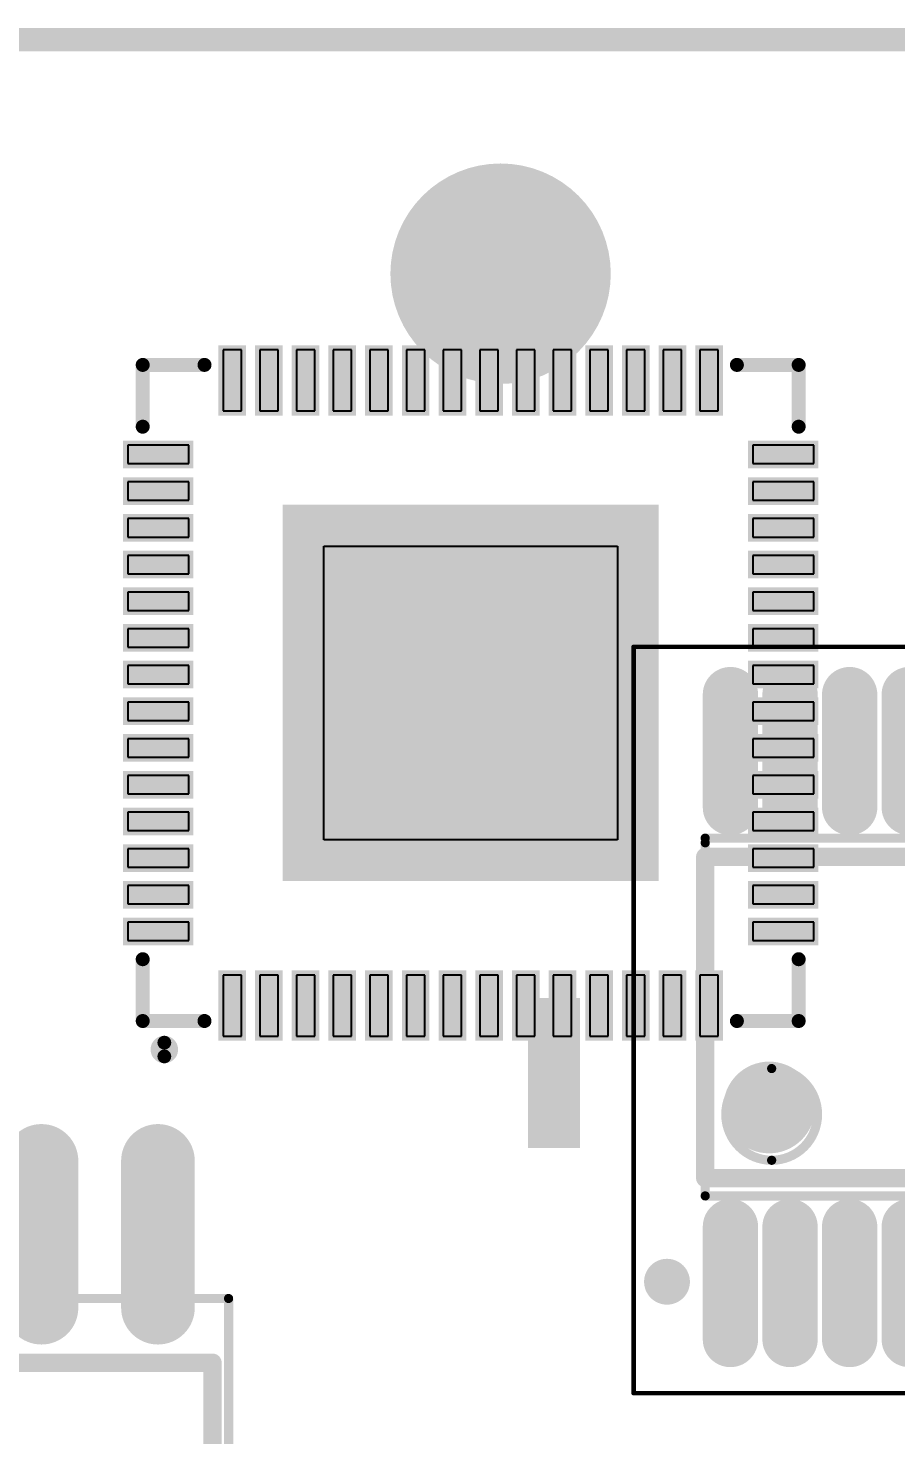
# Model space of a CAD drawing. Header units: millimetres. Extents: x 6.83 to 8, y 14.94 to 18.7.
# Drawn here: x 7.204 to 7.576, y 17.753 to 18.356 of the extents above; entities that cross this region are included whole.
import ezdxf

# ---------------------------------------------------------------- set-up
doc = ezdxf.new("R2010")
doc.units = ezdxf.units.MM
doc.header["$MEASUREMENT"] = 0
for name, color, linetype in [('BottomLayer', 5, 'Continuous'), ('BottomOverlay', 54, 'Continuous'), ('BottomSolder', 6, 'Continuous'), ('Mechanical13', 56, 'Continuous'), ('Mechanical15', 56, 'Continuous'), ('MidLayer1', 16, 'Continuous'), ('MidLayer2', 76, 'Continuous'), ('MultiLayer', 9, 'Continuous'), ('TopLayer', 1, 'Continuous'), ('TopOverlay', 2, 'Continuous'), ('TopPaste', 8, 'Continuous'), ('TopSolder', 216, 'Continuous')]:
    doc.layers.add(name, color=color, linetype=linetype)

# ---------------------------------------------------------------- blocks, each defined once
blk = doc.blocks.new('BATTERY_BOX18650_DIP_____B_2')
at = {"layer": 'BottomLayer', "const_width": 0.04331}
blk.add_lwpolyline([(1.38539, 0, 1), (1.4287, 0, 1)], format="xyb", close=True, dxfattribs=at)
at = {"layer": 'BottomOverlay', "const_width": 0.01}
blk.add_lwpolyline([(1.50744, -0.41142), (1.50744, 0.41142)], dxfattribs=at)
at = {"layer": 'BottomSolder', "const_width": 0.04731}
blk.add_lwpolyline([(1.38339, 0, 1), (1.4307, 0, 1)], format="xyb", close=True, dxfattribs=at)
at = {"layer": 'MidLayer1', "const_width": 0.04331}
blk.add_lwpolyline([(1.38539, 0, 1), (1.4287, 0, 1)], format="xyb", close=True, dxfattribs=at)
at = {"layer": 'MidLayer2', "const_width": 0.04331}
blk.add_lwpolyline([(1.38539, 0, 1), (1.4287, 0, 1)], format="xyb", close=True, dxfattribs=at)
at = {"layer": 'MultiLayer', "const_width": 0.04331}
blk.add_lwpolyline([(1.38539, 0, 1), (1.4287, 0, 1)], format="xyb", close=True, dxfattribs=at)
at = {"layer": 'TopLayer', "const_width": 0.04331}
blk.add_lwpolyline([(1.38539, 0, 1), (1.4287, 0, 1)], format="xyb", close=True, dxfattribs=at)
at = {"layer": 'TopSolder', "const_width": 0.04731}
blk.add_lwpolyline([(1.38339, 0, 1), (1.4307, 0, 1)], format="xyb", close=True, dxfattribs=at)
at = {"layer": 'BottomOverlay'}
blk.add_text('-', height=0.19685, dxfattribs=at).set_placement((1.02016, -0.09898))
blk = doc.blocks.new('TCA9554PWR_9')
at = {"layer": 'Mechanical13', "const_width": 0.00394}
for points in [[(0.18898, 0.01083), (0.0374, 0.01083)], [(0.0374, -0.18996), (0.0374, 0.01083)], [(0.19094, -0.18996), (0.19094, 0.01083)], [(0.19094, -0.18996), (0.0374, -0.18996)]]:
    blk.add_lwpolyline(points, dxfattribs=at)
at = {"layer": 'Mechanical13'}
for points, const_width in [([(0.03642, 0.01083, 1), (0.03839, 0.01083, 1)], 0.00197), ([(0.03642, 0.01083, 1), (0.03839, 0.01083, 1)], 0.00197), ([(0.18799, 0.01083, 1), (0.18996, 0.01083, 1)], 0.00197), ([(0.18996, 0.01083, 1), (0.19193, 0.01083, 1)], 0.00197), ([(0.09207, -0.0177, 1), (0.0527, -0.0177, 1)], 0.00394), ([(0.05172, -0.0177, 1), (0.05369, -0.0177, 1)], 0.00197), ([(0.09109, -0.0177, 1), (0.09306, -0.0177, 1)], 0.00197), ([(0.03642, -0.18996, 1), (0.03839, -0.18996, 1)], 0.00197), ([(0.03642, -0.18996, 1), (0.03839, -0.18996, 1)], 0.00197), ([(0.18996, -0.18996, 1), (0.19193, -0.18996, 1)], 0.00197), ([(0.18996, -0.18996, 1), (0.19193, -0.18996, 1)], 0.00197)]:
    blk.add_lwpolyline(points, format="xyb", close=True, dxfattribs=dict(at, const_width=const_width))
at = {"layer": 'Mechanical15'}
for points, const_width in [([(0.27307, 0.04154), (-0.04724, 0.04154)], 0.00197), ([(-0.04724, -0.19904), (-0.04724, 0.04154)], 0.00197), ([(0.27307, -0.19904), (0.27307, 0.04154)], 0.00197), ([(0.18701, -0.19468), (0.18701, -0.15532)], 0.00394), ([(0.20669, -0.175), (0.16732, -0.175)], 0.00394), ([(0.27307, -0.19904), (-0.04724, -0.19904)], 0.00197)]:
    blk.add_lwpolyline(points, dxfattribs=dict(at, const_width=const_width))
for points, const_width in [([(-0.04774, 0.04154, 1), (-0.04675, 0.04154, 1)], 0.000984), ([(-0.04774, 0.04154, 1), (-0.04675, 0.04154, 1)], 0.000984), ([(0.27257, 0.04154, 1), (0.27356, 0.04154, 1)], 0.000984), ([(0.27257, 0.04154, 1), (0.27356, 0.04154, 1)], 0.000984), ([(0.18602, -0.15532, 1), (0.18799, -0.15532, 1)], 0.00197), ([(0.16634, -0.175, 1), (0.16831, -0.175, 1)], 0.00197), ([(0.20571, -0.175, 1), (0.20768, -0.175, 1)], 0.00197), ([(0.18602, -0.19468, 1), (0.18799, -0.19468, 1)], 0.00197), ([(-0.04774, -0.19904, 1), (-0.04675, -0.19904, 1)], 0.000984), ([(-0.04774, -0.19904, 1), (-0.04675, -0.19904, 1)], 0.000984), ([(0.27257, -0.19904, 1), (0.27356, -0.19904, 1)], 0.000984), ([(0.27257, -0.19904, 1), (0.27356, -0.19904, 1)], 0.000984)]:
    blk.add_lwpolyline(points, format="xyb", close=True, dxfattribs=dict(at, const_width=const_width))
at = {"layer": 'TopLayer', "const_width": 0.01575}
for points in [[(-0.02421, 0), (0.02421, 0)], [(0.20413, 0), (0.25256, 0)], [(-0.02421, -0.02559), (0.02421, -0.02559)], [(0.20413, -0.02559), (0.25256, -0.02559)], [(-0.02421, -0.05118), (0.02421, -0.05118)], [(0.20413, -0.05118), (0.25256, -0.05118)], [(-0.02421, -0.07677), (0.02421, -0.07677)], [(0.20413, -0.07677), (0.25256, -0.07677)], [(-0.02421, -0.10236), (0.02421, -0.10236)], [(0.20413, -0.10236), (0.25256, -0.10236)], [(-0.02421, -0.12795), (0.02421, -0.12795)], [(0.20413, -0.12795), (0.25256, -0.12795)], [(-0.02421, -0.15354), (0.02421, -0.15354)], [(0.20413, -0.15354), (0.25256, -0.15354)], [(-0.02421, -0.17913), (0.02421, -0.17913)], [(0.20413, -0.17913), (0.25256, -0.17913)]]:
    blk.add_lwpolyline(points, dxfattribs=at)
at = {"layer": 'TopLayer', "const_width": 0.00787}
for points in [[(-0.02815, 0, 1), (-0.02028, 0, 1)], [(0.02028, 0, 1), (0.02815, 0, 1)], [(0.2002, 0, 1), (0.20807, 0, 1)], [(0.24862, 0, 1), (0.2565, 0, 1)], [(-0.02815, -0.02559, 1), (-0.02028, -0.02559, 1)], [(0.02028, -0.02559, 1), (0.02815, -0.02559, 1)], [(0.2002, -0.02559, 1), (0.20807, -0.02559, 1)], [(0.24862, -0.02559, 1), (0.2565, -0.02559, 1)], [(-0.02815, -0.05118, 1), (-0.02028, -0.05118, 1)], [(0.02028, -0.05118, 1), (0.02815, -0.05118, 1)], [(0.2002, -0.05118, 1), (0.20807, -0.05118, 1)], [(0.24862, -0.05118, 1), (0.2565, -0.05118, 1)], [(-0.02815, -0.07677, 1), (-0.02028, -0.07677, 1)], [(0.02028, -0.07677, 1), (0.02815, -0.07677, 1)], [(0.2002, -0.07677, 1), (0.20807, -0.07677, 1)], [(0.24862, -0.07677, 1), (0.2565, -0.07677, 1)], [(-0.02815, -0.10236, 1), (-0.02028, -0.10236, 1)], [(0.02028, -0.10236, 1), (0.02815, -0.10236, 1)], [(0.2002, -0.10236, 1), (0.20807, -0.10236, 1)], [(0.24862, -0.10236, 1), (0.2565, -0.10236, 1)], [(-0.02815, -0.12795, 1), (-0.02028, -0.12795, 1)], [(0.02028, -0.12795, 1), (0.02815, -0.12795, 1)], [(0.2002, -0.12795, 1), (0.20807, -0.12795, 1)], [(0.24862, -0.12795, 1), (0.2565, -0.12795, 1)], [(-0.02815, -0.15354, 1), (-0.02028, -0.15354, 1)], [(0.02028, -0.15354, 1), (0.02815, -0.15354, 1)], [(0.2002, -0.15354, 1), (0.20807, -0.15354, 1)], [(0.24862, -0.15354, 1), (0.2565, -0.15354, 1)], [(-0.02815, -0.17913, 1), (-0.02028, -0.17913, 1)], [(0.02028, -0.17913, 1), (0.02815, -0.17913, 1)], [(0.2002, -0.17913, 1), (0.20807, -0.17913, 1)], [(0.24862, -0.17913, 1), (0.2565, -0.17913, 1)]]:
    blk.add_lwpolyline(points, format="xyb", close=True, dxfattribs=at)
at = {"layer": 'TopOverlay'}
for points, const_width in [([(0.0055, 0.02723, 1), (-0.00434, 0.02723, 1)], 0.00984), ([(-0.0068, 0.02723, 1), (-0.00188, 0.02723, 1)], 0.00492), ([(0.00304, 0.02723, 1), (0.00796, 0.02723, 1)], 0.00492), ([(0.0431, 0.01082, 1), (0.04704, 0.01082, 1)], 0.00394), ([(0.0431, 0.01082, 1), (0.04704, 0.01082, 1)], 0.00394), ([(0.18094, 0.01082, 1), (0.18488, 0.01082, 1)], 0.00394), ([(0.18094, 0.01082, 1), (0.18488, 0.01082, 1)], 0.00394), ([(0.08324, -0.01662, 1), (0.06749, -0.01662, 1)], 0.02362), ([(0.06158, -0.01662, 1), (0.07339, -0.01662, 1)], 0.01181), ([(0.07733, -0.01662, 1), (0.08914, -0.01662, 1)], 0.01181), ([(0.0431, -0.19004, 1), (0.04704, -0.19004, 1)], 0.00394), ([(0.0431, -0.19004, 1), (0.04704, -0.19004, 1)], 0.00394), ([(0.18094, -0.19004, 1), (0.18488, -0.19004, 1)], 0.00394), ([(0.18094, -0.19004, 1), (0.18488, -0.19004, 1)], 0.00394)]:
    blk.add_lwpolyline(points, format="xyb", close=True, dxfattribs=dict(at, const_width=const_width))
at = {"layer": 'TopOverlay', "const_width": 0.00787}
for points in [[(0.18291, 0.01082), (0.04507, 0.01082)], [(0.04507, -0.19004), (0.04507, 0.01082)], [(0.18291, -0.19004), (0.18291, 0.01082)], [(0.18291, -0.19004), (0.04507, -0.19004)]]:
    blk.add_lwpolyline(points, dxfattribs=at)
at = {"layer": 'TopPaste', "const_width": 0.01575}
for points in [[(-0.02421, 0), (0.02421, 0)], [(0.20413, 0), (0.25256, 0)], [(-0.02421, -0.02559), (0.02421, -0.02559)], [(0.20413, -0.02559), (0.25256, -0.02559)], [(-0.02421, -0.05118), (0.02421, -0.05118)], [(0.20413, -0.05118), (0.25256, -0.05118)], [(-0.02421, -0.07677), (0.02421, -0.07677)], [(0.20413, -0.07677), (0.25256, -0.07677)], [(-0.02421, -0.10236), (0.02421, -0.10236)], [(0.20413, -0.10236), (0.25256, -0.10236)], [(-0.02421, -0.12795), (0.02421, -0.12795)], [(0.20413, -0.12795), (0.25256, -0.12795)], [(-0.02421, -0.15354), (0.02421, -0.15354)], [(0.20413, -0.15354), (0.25256, -0.15354)], [(-0.02421, -0.17913), (0.02421, -0.17913)], [(0.20413, -0.17913), (0.25256, -0.17913)]]:
    blk.add_lwpolyline(points, dxfattribs=at)
at = {"layer": 'TopPaste', "const_width": 0.00787}
for points in [[(-0.02815, 0, 1), (-0.02028, 0, 1)], [(0.02028, 0, 1), (0.02815, 0, 1)], [(0.2002, 0, 1), (0.20807, 0, 1)], [(0.24862, 0, 1), (0.2565, 0, 1)], [(-0.02815, -0.02559, 1), (-0.02028, -0.02559, 1)], [(0.02028, -0.02559, 1), (0.02815, -0.02559, 1)], [(0.2002, -0.02559, 1), (0.20807, -0.02559, 1)], [(0.24862, -0.02559, 1), (0.2565, -0.02559, 1)], [(-0.02815, -0.05118, 1), (-0.02028, -0.05118, 1)], [(0.02028, -0.05118, 1), (0.02815, -0.05118, 1)], [(0.2002, -0.05118, 1), (0.20807, -0.05118, 1)], [(0.24862, -0.05118, 1), (0.2565, -0.05118, 1)], [(-0.02815, -0.07677, 1), (-0.02028, -0.07677, 1)], [(0.02028, -0.07677, 1), (0.02815, -0.07677, 1)], [(0.2002, -0.07677, 1), (0.20807, -0.07677, 1)], [(0.24862, -0.07677, 1), (0.2565, -0.07677, 1)], [(-0.02815, -0.10236, 1), (-0.02028, -0.10236, 1)], [(0.02028, -0.10236, 1), (0.02815, -0.10236, 1)], [(0.2002, -0.10236, 1), (0.20807, -0.10236, 1)], [(0.24862, -0.10236, 1), (0.2565, -0.10236, 1)], [(-0.02815, -0.12795, 1), (-0.02028, -0.12795, 1)], [(0.02028, -0.12795, 1), (0.02815, -0.12795, 1)], [(0.2002, -0.12795, 1), (0.20807, -0.12795, 1)], [(0.24862, -0.12795, 1), (0.2565, -0.12795, 1)], [(-0.02815, -0.15354, 1), (-0.02028, -0.15354, 1)], [(0.02028, -0.15354, 1), (0.02815, -0.15354, 1)], [(0.2002, -0.15354, 1), (0.20807, -0.15354, 1)], [(0.24862, -0.15354, 1), (0.2565, -0.15354, 1)], [(-0.02815, -0.17913, 1), (-0.02028, -0.17913, 1)], [(0.02028, -0.17913, 1), (0.02815, -0.17913, 1)], [(0.2002, -0.17913, 1), (0.20807, -0.17913, 1)], [(0.24862, -0.17913, 1), (0.2565, -0.17913, 1)]]:
    blk.add_lwpolyline(points, format="xyb", close=True, dxfattribs=at)
at = {"layer": 'TopSolder', "const_width": 0.02375}
for points in [[(-0.02421, 0), (0.02421, 0)], [(0.20413, 0), (0.25256, 0)], [(-0.02421, -0.02559), (0.02421, -0.02559)], [(0.20413, -0.02559), (0.25256, -0.02559)], [(-0.02421, -0.05118), (0.02421, -0.05118)], [(0.20413, -0.05118), (0.25256, -0.05118)], [(-0.02421, -0.07677), (0.02421, -0.07677)], [(0.20413, -0.07677), (0.25256, -0.07677)], [(-0.02421, -0.10236), (0.02421, -0.10236)], [(0.20413, -0.10236), (0.25256, -0.10236)], [(-0.02421, -0.12795), (0.02421, -0.12795)], [(0.20413, -0.12795), (0.25256, -0.12795)], [(-0.02421, -0.15354), (0.02421, -0.15354)], [(0.20413, -0.15354), (0.25256, -0.15354)], [(-0.02421, -0.17913), (0.02421, -0.17913)], [(0.20413, -0.17913), (0.25256, -0.17913)]]:
    blk.add_lwpolyline(points, dxfattribs=at)
at = {"layer": 'TopSolder', "const_width": 0.01187}
for points in [[(-0.03015, 0, 1), (-0.01828, 0, 1)], [(0.01828, 0, 1), (0.03015, 0, 1)], [(0.1982, 0, 1), (0.21007, 0, 1)], [(0.24662, 0, 1), (0.2585, 0, 1)], [(-0.03015, -0.02559, 1), (-0.01828, -0.02559, 1)], [(0.01828, -0.02559, 1), (0.03015, -0.02559, 1)], [(0.1982, -0.02559, 1), (0.21007, -0.02559, 1)], [(0.24662, -0.02559, 1), (0.2585, -0.02559, 1)], [(-0.03015, -0.05118, 1), (-0.01828, -0.05118, 1)], [(0.01828, -0.05118, 1), (0.03015, -0.05118, 1)], [(0.1982, -0.05118, 1), (0.21007, -0.05118, 1)], [(0.24662, -0.05118, 1), (0.2585, -0.05118, 1)], [(-0.03015, -0.07677, 1), (-0.01828, -0.07677, 1)], [(0.01828, -0.07677, 1), (0.03015, -0.07677, 1)], [(0.1982, -0.07677, 1), (0.21007, -0.07677, 1)], [(0.24662, -0.07677, 1), (0.2585, -0.07677, 1)], [(-0.03015, -0.10236, 1), (-0.01828, -0.10236, 1)], [(0.01828, -0.10236, 1), (0.03015, -0.10236, 1)], [(0.1982, -0.10236, 1), (0.21007, -0.10236, 1)], [(0.24662, -0.10236, 1), (0.2585, -0.10236, 1)], [(-0.03015, -0.12795, 1), (-0.01828, -0.12795, 1)], [(0.01828, -0.12795, 1), (0.03015, -0.12795, 1)], [(0.1982, -0.12795, 1), (0.21007, -0.12795, 1)], [(0.24662, -0.12795, 1), (0.2585, -0.12795, 1)], [(-0.03015, -0.15354, 1), (-0.01828, -0.15354, 1)], [(0.01828, -0.15354, 1), (0.03015, -0.15354, 1)], [(0.1982, -0.15354, 1), (0.21007, -0.15354, 1)], [(0.24662, -0.15354, 1), (0.2585, -0.15354, 1)], [(-0.03015, -0.17913, 1), (-0.01828, -0.17913, 1)], [(0.01828, -0.17913, 1), (0.03015, -0.17913, 1)], [(0.1982, -0.17913, 1), (0.21007, -0.17913, 1)], [(0.24662, -0.17913, 1), (0.2585, -0.17913, 1)]]:
    blk.add_lwpolyline(points, format="xyb", close=True, dxfattribs=at)
blk = doc.blocks.new('SOP_8_208____11')
at = {"layer": 'Mechanical13', "const_width": 0.00394}
for points in [[(-0.10531, 0.1063), (0.10532, 0.1063)], [(-0.10531, -0.1063), (-0.10531, 0.1063)], [(0.10532, -0.1063), (0.10532, 0.1063)], [(-0.10531, -0.1063), (0.10532, -0.1063)]]:
    blk.add_lwpolyline(points, dxfattribs=at)
at = {"layer": 'Mechanical13'}
for points, const_width in [([(-0.1063, 0.1063, 1), (-0.10433, 0.1063, 1)], 0.00197), ([(-0.1063, 0.1063, 1), (-0.10433, 0.1063, 1)], 0.00197), ([(0.10433, 0.1063, 1), (0.1063, 0.1063, 1)], 0.00197), ([(0.10433, 0.1063, 1), (0.1063, 0.1063, 1)], 0.00197), ([(-0.0502, -0.07087, 1), (-0.08957, -0.07087, 1)], 0.00394), ([(-0.09055, -0.07087, 1), (-0.08858, -0.07087, 1)], 0.00197), ([(-0.05118, -0.07087, 1), (-0.04921, -0.07087, 1)], 0.00197), ([(-0.1063, -0.1063, 1), (-0.10433, -0.1063, 1)], 0.00197), ([(-0.1063, -0.1063, 1), (-0.10433, -0.1063, 1)], 0.00197), ([(0.10433, -0.1063, 1), (0.1063, -0.1063, 1)], 0.00197), ([(0.10433, -0.1063, 1), (0.1063, -0.1063, 1)], 0.00197)]:
    blk.add_lwpolyline(points, format="xyb", close=True, dxfattribs=dict(at, const_width=const_width))
at = {"layer": 'TopLayer', "const_width": 0.02362}
for points in [[(-0.075, 0.10236), (-0.075, 0.16535)], [(-0.025, 0.10236), (-0.025, 0.16535)], [(0.025, 0.10236), (0.025, 0.16535)], [(0.075, 0.10236), (0.075, 0.16535)], [(-0.075, -0.16535), (-0.075, -0.10236)], [(-0.025, -0.16535), (-0.025, -0.10236)], [(0.025, -0.16535), (0.025, -0.10236)], [(0.075, -0.16535), (0.075, -0.10236)]]:
    blk.add_lwpolyline(points, dxfattribs=at)
at = {"layer": 'TopLayer', "const_width": 0.01181}
for points in [[(-0.08091, 0.16535, 1), (-0.06909, 0.16535, 1)], [(-0.03091, 0.16535, 1), (-0.01909, 0.16535, 1)], [(0.01909, 0.16535, 1), (0.03091, 0.16535, 1)], [(0.06909, 0.16535, 1), (0.08091, 0.16535, 1)], [(-0.08091, 0.10236, 1), (-0.06909, 0.10236, 1)], [(-0.03091, 0.10236, 1), (-0.01909, 0.10236, 1)], [(0.01909, 0.10236, 1), (0.03091, 0.10236, 1)], [(0.06909, 0.10236, 1), (0.08091, 0.10236, 1)], [(-0.08091, -0.10236, 1), (-0.06909, -0.10236, 1)], [(-0.03091, -0.10236, 1), (-0.01909, -0.10236, 1)], [(0.01909, -0.10236, 1), (0.03091, -0.10236, 1)], [(0.06909, -0.10236, 1), (0.08091, -0.10236, 1)], [(-0.08091, -0.16535, 1), (-0.06909, -0.16535, 1)], [(-0.03091, -0.16535, 1), (-0.01909, -0.16535, 1)], [(0.01909, -0.16535, 1), (0.03091, -0.16535, 1)], [(0.06909, -0.16535, 1), (0.08091, -0.16535, 1)]]:
    blk.add_lwpolyline(points, format="xyb", close=True, dxfattribs=at)
at = {"layer": 'TopOverlay', "const_width": 0.00787}
for points in [[(-0.09843, 0.07874), (0.09843, 0.07874)], [(-0.09843, -0.07874), (-0.09843, 0.07874)], [(0.09843, -0.07874), (0.09843, 0.07874)], [(-0.09843, -0.07874), (0.09843, -0.07874)]]:
    blk.add_lwpolyline(points, dxfattribs=at)
at = {"layer": 'TopOverlay'}
for points, const_width in [([(-0.10039, 0.07874, 1), (-0.09646, 0.07874, 1)], 0.00394), ([(-0.10039, 0.07874, 1), (-0.09646, 0.07874, 1)], 0.00394), ([(0.09646, 0.07874, 1), (0.10039, 0.07874, 1)], 0.00394), ([(0.09646, 0.07874, 1), (0.10039, 0.07874, 1)], 0.00394), ([(-0.06102, -0.05118, 1), (-0.08071, -0.05118, 1)], 0.01969), ([(-0.08563, -0.05118, 1), (-0.07579, -0.05118, 1)], 0.00984), ([(-0.06594, -0.05118, 1), (-0.0561, -0.05118, 1)], 0.00984), ([(-0.10039, -0.07874, 1), (-0.09646, -0.07874, 1)], 0.00394), ([(-0.10039, -0.07874, 1), (-0.09646, -0.07874, 1)], 0.00394), ([(0.09646, -0.07874, 1), (0.10039, -0.07874, 1)], 0.00394), ([(0.09646, -0.07874, 1), (0.10039, -0.07874, 1)], 0.00394), ([(-0.10157, -0.15354, 1), (-0.11339, -0.15354, 1)], 0.01181), ([(-0.11634, -0.15354, 1), (-0.11043, -0.15354, 1)], 0.00591), ([(-0.10453, -0.15354, 1), (-0.09862, -0.15354, 1)], 0.00591)]:
    blk.add_lwpolyline(points, format="xyb", close=True, dxfattribs=dict(at, const_width=const_width))
at = {"layer": 'TopPaste', "const_width": 0.02362}
for points in [[(-0.075, 0.10236), (-0.075, 0.16535)], [(-0.025, 0.10236), (-0.025, 0.16535)], [(0.025, 0.10236), (0.025, 0.16535)], [(0.075, 0.10236), (0.075, 0.16535)], [(-0.075, -0.16535), (-0.075, -0.10236)], [(-0.025, -0.16535), (-0.025, -0.10236)], [(0.025, -0.16535), (0.025, -0.10236)], [(0.075, -0.16535), (0.075, -0.10236)]]:
    blk.add_lwpolyline(points, dxfattribs=at)
at = {"layer": 'TopPaste', "const_width": 0.01181}
for points in [[(-0.08091, 0.16535, 1), (-0.06909, 0.16535, 1)], [(-0.03091, 0.16535, 1), (-0.01909, 0.16535, 1)], [(0.01909, 0.16535, 1), (0.03091, 0.16535, 1)], [(0.06909, 0.16535, 1), (0.08091, 0.16535, 1)], [(-0.08091, 0.10236, 1), (-0.06909, 0.10236, 1)], [(-0.03091, 0.10236, 1), (-0.01909, 0.10236, 1)], [(0.01909, 0.10236, 1), (0.03091, 0.10236, 1)], [(0.06909, 0.10236, 1), (0.08091, 0.10236, 1)], [(-0.08091, -0.10236, 1), (-0.06909, -0.10236, 1)], [(-0.03091, -0.10236, 1), (-0.01909, -0.10236, 1)], [(0.01909, -0.10236, 1), (0.03091, -0.10236, 1)], [(0.06909, -0.10236, 1), (0.08091, -0.10236, 1)], [(-0.08091, -0.16535, 1), (-0.06909, -0.16535, 1)], [(-0.03091, -0.16535, 1), (-0.01909, -0.16535, 1)], [(0.01909, -0.16535, 1), (0.03091, -0.16535, 1)], [(0.06909, -0.16535, 1), (0.08091, -0.16535, 1)]]:
    blk.add_lwpolyline(points, format="xyb", close=True, dxfattribs=at)
at = {"layer": 'TopSolder', "const_width": 0.03162}
for points in [[(-0.075, 0.10236), (-0.075, 0.16535)], [(-0.025, 0.10236), (-0.025, 0.16535)], [(0.025, 0.10236), (0.025, 0.16535)], [(0.075, 0.10236), (0.075, 0.16535)], [(-0.075, -0.16535), (-0.075, -0.10236)], [(-0.025, -0.16535), (-0.025, -0.10236)], [(0.025, -0.16535), (0.025, -0.10236)], [(0.075, -0.16535), (0.075, -0.10236)]]:
    blk.add_lwpolyline(points, dxfattribs=at)
at = {"layer": 'TopSolder', "const_width": 0.01581}
for points in [[(-0.08291, 0.16535, 1), (-0.06709, 0.16535, 1)], [(-0.03291, 0.16535, 1), (-0.01709, 0.16535, 1)], [(0.01709, 0.16535, 1), (0.03291, 0.16535, 1)], [(0.06709, 0.16535, 1), (0.08291, 0.16535, 1)], [(-0.08291, 0.10236, 1), (-0.06709, 0.10236, 1)], [(-0.03291, 0.10236, 1), (-0.01709, 0.10236, 1)], [(0.01709, 0.10236, 1), (0.03291, 0.10236, 1)], [(0.06709, 0.10236, 1), (0.08291, 0.10236, 1)], [(-0.08291, -0.10236, 1), (-0.06709, -0.10236, 1)], [(-0.03291, -0.10236, 1), (-0.01709, -0.10236, 1)], [(0.01709, -0.10236, 1), (0.03291, -0.10236, 1)], [(0.06709, -0.10236, 1), (0.08291, -0.10236, 1)], [(-0.08291, -0.16535, 1), (-0.06709, -0.16535, 1)], [(-0.03291, -0.16535, 1), (-0.01709, -0.16535, 1)], [(0.01709, -0.16535, 1), (0.03291, -0.16535, 1)], [(0.06709, -0.16535, 1), (0.08291, -0.16535, 1)]]:
    blk.add_lwpolyline(points, format="xyb", close=True, dxfattribs=at)
blk = doc.blocks.new('QFN_56_L7_0_W7_0_P0_40_TL_EP4_0_12')
at = {"layer": 'TopLayer'}
for points in [[(-0.09892, 0.12107), (-0.09105, 0.12107), (-0.09892, 0.14725), (-0.09105, 0.14725)], [(-0.08317, 0.12107), (-0.0753, 0.12107), (-0.08317, 0.14725), (-0.0753, 0.14725)], [(-0.06743, 0.12107), (-0.05955, 0.12107), (-0.06743, 0.14725), (-0.05955, 0.14725)], [(-0.05168, 0.12107), (-0.0438, 0.12107), (-0.05168, 0.14725), (-0.0438, 0.14725)], [(-0.03593, 0.12107), (-0.02806, 0.12107), (-0.03593, 0.14725), (-0.02806, 0.14725)], [(-0.02018, 0.12107), (-0.01231, 0.12107), (-0.02018, 0.14725), (-0.01231, 0.14725)], [(-0.00443, 0.12107), (0.00344, 0.12107), (-0.00443, 0.14725), (0.00344, 0.14725)], [(0.01131, 0.12107), (0.01919, 0.12107), (0.01131, 0.14725), (0.01919, 0.14725)], [(0.02706, 0.12107), (0.03494, 0.12107), (0.02706, 0.14725), (0.03494, 0.14725)], [(0.04281, 0.12107), (0.05068, 0.12107), (0.04281, 0.14725), (0.05068, 0.14725)], [(0.05856, 0.12107), (0.06643, 0.12107), (0.05856, 0.14725), (0.06643, 0.14725)], [(0.07431, 0.12107), (0.08218, 0.12107), (0.07431, 0.14725), (0.08218, 0.14725)], [(0.09005, 0.12107), (0.09793, 0.12107), (0.09005, 0.14725), (0.09793, 0.14725)], [(0.1058, 0.12107), (0.11368, 0.12107), (0.1058, 0.14725), (0.11368, 0.14725)], [(-0.13987, 0.09843), (-0.11369, 0.09843), (-0.13987, 0.1063), (-0.11369, 0.1063)], [(0.12844, 0.09843), (0.15462, 0.09843), (0.12844, 0.1063), (0.15462, 0.1063)], [(-0.13987, 0.08268), (-0.11369, 0.08268), (-0.13987, 0.09055), (-0.11369, 0.09055)], [(0.12844, 0.08268), (0.15462, 0.08268), (0.12844, 0.09055), (0.15462, 0.09055)], [(-0.07136, -0.07874), (0.08612, -0.07874), (-0.07136, 0.07874), (0.08612, 0.07874)], [(-0.13987, 0.06693), (-0.11369, 0.06693), (-0.13987, 0.07481), (-0.11369, 0.07481)], [(0.12844, 0.06693), (0.15462, 0.06693), (0.12844, 0.07481), (0.15462, 0.07481)], [(-0.13987, 0.05118), (-0.11369, 0.05118), (-0.13987, 0.05906), (-0.11369, 0.05906)], [(0.12844, 0.05118), (0.15462, 0.05118), (0.12844, 0.05906), (0.15462, 0.05906)], [(-0.13987, 0.03544), (-0.11369, 0.03544), (-0.13987, 0.04331), (-0.11369, 0.04331)], [(0.12844, 0.03544), (0.15462, 0.03544), (0.12844, 0.04331), (0.15462, 0.04331)], [(-0.13987, 0.01969), (-0.11369, 0.01969), (-0.13987, 0.02756), (-0.11369, 0.02756)], [(0.12844, 0.01969), (0.15462, 0.01969), (0.12844, 0.02756), (0.15462, 0.02756)], [(-0.13987, 0.00394), (-0.11369, 0.00394), (-0.13987, 0.01181), (-0.11369, 0.01181)], [(0.12844, 0.00394), (0.15462, 0.00394), (0.12844, 0.01181), (0.15462, 0.01181)], [(-0.13987, -0.01181), (-0.11369, -0.01181), (-0.13987, -0.00393), (-0.11369, -0.00393)], [(0.12844, -0.01181), (0.15462, -0.01181), (0.12844, -0.00393), (0.15462, -0.00393)], [(-0.13987, -0.02756), (-0.11369, -0.02756), (-0.13987, -0.01968), (-0.11369, -0.01968)], [(0.12844, -0.02756), (0.15462, -0.02756), (0.12844, -0.01968), (0.15462, -0.01968)], [(-0.13987, -0.0433), (-0.11369, -0.0433), (-0.13987, -0.03543), (-0.11369, -0.03543)], [(0.12844, -0.0433), (0.15462, -0.0433), (0.12844, -0.03543), (0.15462, -0.03543)], [(-0.13987, -0.05905), (-0.11369, -0.05905), (-0.13987, -0.05118), (-0.11369, -0.05118)], [(0.12844, -0.05905), (0.15462, -0.05905), (0.12844, -0.05118), (0.15462, -0.05118)], [(-0.13987, -0.0748), (-0.11369, -0.0748), (-0.13987, -0.06693), (-0.11369, -0.06693)], [(0.12844, -0.0748), (0.15462, -0.0748), (0.12844, -0.06693), (0.15462, -0.06693)], [(-0.13987, -0.09055), (-0.11369, -0.09055), (-0.13987, -0.08267), (-0.11369, -0.08267)], [(0.12844, -0.09055), (0.15462, -0.09055), (0.12844, -0.08267), (0.15462, -0.08267)], [(-0.13987, -0.1063), (-0.11369, -0.1063), (-0.13987, -0.09842), (-0.11369, -0.09842)], [(0.12844, -0.1063), (0.15462, -0.1063), (0.12844, -0.09842), (0.15462, -0.09842)], [(-0.09892, -0.14724), (-0.09105, -0.14724), (-0.09892, -0.12106), (-0.09105, -0.12106)], [(-0.08317, -0.14724), (-0.0753, -0.14724), (-0.08317, -0.12106), (-0.0753, -0.12106)], [(-0.06743, -0.14724), (-0.05955, -0.14724), (-0.06743, -0.12106), (-0.05955, -0.12106)], [(-0.05168, -0.14724), (-0.0438, -0.14724), (-0.05168, -0.12106), (-0.0438, -0.12106)], [(-0.03593, -0.14724), (-0.02806, -0.14724), (-0.03593, -0.12106), (-0.02806, -0.12106)], [(-0.02018, -0.14724), (-0.01231, -0.14724), (-0.02018, -0.12106), (-0.01231, -0.12106)], [(-0.00443, -0.14724), (0.00344, -0.14724), (-0.00443, -0.12106), (0.00344, -0.12106)], [(0.01131, -0.14724), (0.01919, -0.14724), (0.01131, -0.12106), (0.01919, -0.12106)], [(0.02706, -0.14724), (0.03494, -0.14724), (0.02706, -0.12106), (0.03494, -0.12106)], [(0.04281, -0.14724), (0.05068, -0.14724), (0.04281, -0.12106), (0.05068, -0.12106)], [(0.05856, -0.14724), (0.06643, -0.14724), (0.05856, -0.12106), (0.06643, -0.12106)], [(0.07431, -0.14724), (0.08218, -0.14724), (0.07431, -0.12106), (0.08218, -0.12106)], [(0.09005, -0.14724), (0.09793, -0.14724), (0.09005, -0.12106), (0.09793, -0.12106)], [(0.1058, -0.14724), (0.11368, -0.14724), (0.1058, -0.12106), (0.11368, -0.12106)]]:
    blk.add_solid(points, dxfattribs=at)
at = {"layer": 'TopOverlay', "const_width": 0.006}
for points in [[(-0.1069, 0.1408), (-0.13342, 0.1408)], [(-0.13342, 0.11427), (-0.13342, 0.1408)], [(0.14817, 0.1408), (0.12165, 0.1408)], [(0.14817, 0.11427), (0.14817, 0.1408)], [(-0.13342, -0.14079), (-0.13342, -0.11427)], [(0.14817, -0.14079), (0.14817, -0.11427)], [(-0.1069, -0.14079), (-0.13342, -0.14079)], [(0.14817, -0.14079), (0.12165, -0.14079)]]:
    blk.add_lwpolyline(points, dxfattribs=at)
at = {"layer": 'TopOverlay'}
for points, const_width in [([(-0.13492, 0.1408, 1), (-0.13192, 0.1408, 1)], 0.003), ([(-0.13492, 0.1408, 1), (-0.13192, 0.1408, 1)], 0.003), ([(-0.1084, 0.1408, 1), (-0.1054, 0.1408, 1)], 0.003), ([(0.12015, 0.1408, 1), (0.12315, 0.1408, 1)], 0.003), ([(0.14667, 0.1408, 1), (0.14967, 0.1408, 1)], 0.003), ([(0.14667, 0.1408, 1), (0.14967, 0.1408, 1)], 0.003), ([(-0.14271, 0.13152, 1), (-0.14861, 0.13152, 1)], 0.00591), ([(-0.15009, 0.13152, 1), (-0.14714, 0.13152, 1)], 0.00295), ([(-0.14419, 0.13152, 1), (-0.14124, 0.13152, 1)], 0.00295), ([(-0.13492, 0.11427, 1), (-0.13192, 0.11427, 1)], 0.003), ([(0.14667, 0.11427, 1), (0.14967, 0.11427, 1)], 0.003), ([(-0.13492, -0.11427, 1), (-0.13192, -0.11427, 1)], 0.003), ([(0.14667, -0.11427, 1), (0.14967, -0.11427, 1)], 0.003), ([(-0.13492, -0.14079, 1), (-0.13192, -0.14079, 1)], 0.003), ([(-0.13492, -0.14079, 1), (-0.13192, -0.14079, 1)], 0.003), ([(-0.1084, -0.14079, 1), (-0.1054, -0.14079, 1)], 0.003), ([(0.12015, -0.14079, 1), (0.12315, -0.14079, 1)], 0.003), ([(0.14667, -0.14079, 1), (0.14967, -0.14079, 1)], 0.003), ([(0.14667, -0.14079, 1), (0.14967, -0.14079, 1)], 0.003)]:
    blk.add_lwpolyline(points, format="xyb", close=True, dxfattribs=dict(at, const_width=const_width))
at = {"layer": 'TopPaste'}
for p, q in [((-0.09104, 0.14725), (-0.09892, 0.14725)), ((-0.09892, 0.14725), (-0.09892, 0.12106)), ((-0.09104, 0.12106), (-0.09104, 0.14725)), ((-0.0753, 0.14725), (-0.08318, 0.14725)), ((-0.08318, 0.14725), (-0.08318, 0.12106)), ((-0.0753, 0.12106), (-0.0753, 0.14725)), ((-0.05955, 0.14725), (-0.06743, 0.14725)), ((-0.06743, 0.14725), (-0.06743, 0.12106)), ((-0.05955, 0.12106), (-0.05955, 0.14725)), ((-0.0438, 0.14725), (-0.05168, 0.14725)), ((-0.05168, 0.14725), (-0.05168, 0.12106)), ((-0.0438, 0.12106), (-0.0438, 0.14725)), ((-0.02805, 0.14725), (-0.03593, 0.14725)), ((-0.03593, 0.14725), (-0.03593, 0.12106)), ((-0.02805, 0.12106), (-0.02805, 0.14725)), ((-0.0123, 0.14725), (-0.02018, 0.14725)), ((-0.02018, 0.14725), (-0.02018, 0.12106)), ((-0.0123, 0.12106), (-0.0123, 0.14725)), ((0.00344, 0.14725), (-0.00444, 0.14725)), ((-0.00444, 0.14725), (-0.00444, 0.12106)), ((0.00344, 0.12106), (0.00344, 0.14725)), ((0.01919, 0.14725), (0.01131, 0.14725)), ((0.01131, 0.14725), (0.01131, 0.12106)), ((0.01919, 0.12106), (0.01919, 0.14725)), ((0.03494, 0.14725), (0.02706, 0.14725)), ((0.02706, 0.14725), (0.02706, 0.12106)), ((0.03494, 0.12106), (0.03494, 0.14725)), ((0.05069, 0.14725), (0.04281, 0.14725)), ((0.04281, 0.14725), (0.04281, 0.12106)), ((0.05069, 0.12106), (0.05069, 0.14725)), ((0.06644, 0.14725), (0.05856, 0.14725)), ((0.05856, 0.14725), (0.05856, 0.12106)), ((0.06644, 0.12106), (0.06644, 0.14725)), ((0.08218, 0.14725), (0.0743, 0.14725)), ((0.0743, 0.14725), (0.0743, 0.12106)), ((0.08218, 0.12106), (0.08218, 0.14725)), ((0.09793, 0.14725), (0.09005, 0.14725)), ((0.09005, 0.14725), (0.09005, 0.12106)), ((0.09793, 0.12106), (0.09793, 0.14725)), ((0.11368, 0.14725), (0.1058, 0.14725)), ((0.1058, 0.14725), (0.1058, 0.12106)), ((0.11368, 0.12106), (0.11368, 0.14725)), ((-0.09892, 0.12106), (-0.09104, 0.12106)), ((-0.08318, 0.12106), (-0.0753, 0.12106)), ((-0.06743, 0.12106), (-0.05955, 0.12106)), ((-0.05168, 0.12106), (-0.0438, 0.12106)), ((-0.03593, 0.12106), (-0.02805, 0.12106)), ((-0.02018, 0.12106), (-0.0123, 0.12106)), ((-0.00444, 0.12106), (0.00344, 0.12106)), ((0.01131, 0.12106), (0.01919, 0.12106)), ((0.02706, 0.12106), (0.03494, 0.12106)), ((0.04281, 0.12106), (0.05069, 0.12106)), ((0.05856, 0.12106), (0.06644, 0.12106)), ((0.0743, 0.12106), (0.08218, 0.12106)), ((0.09005, 0.12106), (0.09793, 0.12106)), ((0.1058, 0.12106), (0.11368, 0.12106)), ((-0.11369, 0.1063), (-0.13987, 0.1063)), ((-0.13987, 0.1063), (-0.13987, 0.09843)), ((-0.11369, 0.09843), (-0.11369, 0.1063)), ((0.15462, 0.1063), (0.12844, 0.1063)), ((0.12844, 0.1063), (0.12844, 0.09843)), ((0.15462, 0.09843), (0.15462, 0.1063)), ((-0.13987, 0.09843), (-0.11369, 0.09843)), ((0.12844, 0.09843), (0.15462, 0.09843)), ((-0.11369, 0.09055), (-0.13987, 0.09055)), ((-0.13987, 0.09055), (-0.13987, 0.08268)), ((-0.11369, 0.08268), (-0.11369, 0.09055)), ((0.15462, 0.09055), (0.12844, 0.09055)), ((0.12844, 0.09055), (0.12844, 0.08268)), ((0.15462, 0.08268), (0.15462, 0.09055)), ((-0.13987, 0.08268), (-0.11369, 0.08268)), ((0.12844, 0.08268), (0.15462, 0.08268)), ((-0.11369, 0.0748), (-0.13987, 0.0748)), ((-0.13987, 0.0748), (-0.13987, 0.06693)), ((-0.11369, 0.06693), (-0.11369, 0.0748)), ((0.15462, 0.0748), (0.12844, 0.0748)), ((0.12844, 0.0748), (0.12844, 0.06693)), ((0.15462, 0.06693), (0.15462, 0.0748)), ((-0.13987, 0.06693), (-0.11369, 0.06693)), ((0.12844, 0.06693), (0.15462, 0.06693)), ((-0.05561, -0.06299), (-0.05561, 0.063)), ((-0.05561, 0.063), (0.07037, 0.063)), ((0.07037, 0.063), (0.07037, -0.06299)), ((-0.11369, 0.05906), (-0.13987, 0.05906)), ((-0.13987, 0.05906), (-0.13987, 0.05119)), ((-0.11369, 0.05119), (-0.11369, 0.05906)), ((0.15462, 0.05906), (0.12844, 0.05906)), ((0.12844, 0.05906), (0.12844, 0.05119)), ((0.15462, 0.05119), (0.15462, 0.05906)), ((-0.13987, 0.05119), (-0.11369, 0.05119)), ((0.12844, 0.05119), (0.15462, 0.05119)), ((-0.11369, 0.04331), (-0.13987, 0.04331)), ((-0.13987, 0.04331), (-0.13987, 0.03544)), ((-0.11369, 0.03544), (-0.11369, 0.04331)), ((0.15462, 0.04331), (0.12844, 0.04331)), ((0.12844, 0.04331), (0.12844, 0.03544)), ((0.15462, 0.03544), (0.15462, 0.04331)), ((-0.13987, 0.03544), (-0.11369, 0.03544)), ((0.12844, 0.03544), (0.15462, 0.03544)), ((-0.11369, 0.02756), (-0.13987, 0.02756)), ((-0.13987, 0.02756), (-0.13987, 0.01969)), ((-0.11369, 0.01969), (-0.11369, 0.02756)), ((0.15462, 0.02756), (0.12844, 0.02756)), ((0.12844, 0.02756), (0.12844, 0.01969)), ((0.15462, 0.01969), (0.15462, 0.02756)), ((-0.13987, 0.01969), (-0.11369, 0.01969)), ((0.12844, 0.01969), (0.15462, 0.01969)), ((-0.11369, 0.01181), (-0.13987, 0.01181)), ((-0.13987, 0.01181), (-0.13987, 0.00394)), ((-0.11369, 0.00394), (-0.11369, 0.01181)), ((0.15462, 0.01181), (0.12844, 0.01181)), ((0.12844, 0.01181), (0.12844, 0.00394)), ((0.15462, 0.00394), (0.15462, 0.01181)), ((-0.13987, 0.00394), (-0.11369, 0.00394)), ((0.12844, 0.00394), (0.15462, 0.00394)), ((-0.11369, -0.00394), (-0.13987, -0.00394)), ((-0.13987, -0.00394), (-0.13987, -0.01181)), ((-0.11369, -0.01181), (-0.11369, -0.00394)), ((0.15462, -0.00394), (0.12844, -0.00394)), ((0.12844, -0.00394), (0.12844, -0.01181)), ((0.15462, -0.01181), (0.15462, -0.00394)), ((-0.13987, -0.01181), (-0.11369, -0.01181)), ((0.12844, -0.01181), (0.15462, -0.01181)), ((-0.11369, -0.01968), (-0.13987, -0.01968)), ((-0.13987, -0.01968), (-0.13987, -0.02755)), ((-0.11369, -0.02755), (-0.11369, -0.01968)), ((0.15462, -0.01968), (0.12844, -0.01968)), ((0.12844, -0.01968), (0.12844, -0.02755)), ((0.15462, -0.02755), (0.15462, -0.01968)), ((-0.13987, -0.02755), (-0.11369, -0.02755)), ((0.12844, -0.02755), (0.15462, -0.02755)), ((-0.11369, -0.03543), (-0.13987, -0.03543)), ((-0.13987, -0.03543), (-0.13987, -0.0433)), ((-0.11369, -0.0433), (-0.11369, -0.03543)), ((0.15462, -0.03543), (0.12844, -0.03543)), ((0.12844, -0.03543), (0.12844, -0.0433)), ((0.15462, -0.0433), (0.15462, -0.03543)), ((-0.13987, -0.0433), (-0.11369, -0.0433)), ((0.12844, -0.0433), (0.15462, -0.0433)), ((-0.11369, -0.05118), (-0.13987, -0.05118)), ((-0.13987, -0.05118), (-0.13987, -0.05905)), ((-0.11369, -0.05905), (-0.11369, -0.05118)), ((0.15462, -0.05118), (0.12844, -0.05118)), ((0.12844, -0.05118), (0.12844, -0.05905)), ((0.15462, -0.05905), (0.15462, -0.05118)), ((-0.13987, -0.05905), (-0.11369, -0.05905)), ((0.12844, -0.05905), (0.15462, -0.05905)), ((0.07037, -0.06299), (-0.05561, -0.06299)), ((-0.11369, -0.06693), (-0.13987, -0.06693)), ((-0.13987, -0.06693), (-0.13987, -0.0748)), ((-0.11369, -0.0748), (-0.11369, -0.06693)), ((0.15462, -0.06693), (0.12844, -0.06693)), ((0.12844, -0.06693), (0.12844, -0.0748)), ((0.15462, -0.0748), (0.15462, -0.06693)), ((-0.13987, -0.0748), (-0.11369, -0.0748)), ((0.12844, -0.0748), (0.15462, -0.0748)), ((-0.11369, -0.08268), (-0.13987, -0.08268)), ((-0.13987, -0.08268), (-0.13987, -0.09055)), ((-0.11369, -0.09055), (-0.11369, -0.08268)), ((0.15462, -0.08268), (0.12844, -0.08268)), ((0.12844, -0.08268), (0.12844, -0.09055)), ((0.15462, -0.09055), (0.15462, -0.08268)), ((-0.13987, -0.09055), (-0.11369, -0.09055)), ((0.12844, -0.09055), (0.15462, -0.09055)), ((-0.11369, -0.09842), (-0.13987, -0.09842)), ((-0.13987, -0.09842), (-0.13987, -0.10629)), ((-0.11369, -0.10629), (-0.11369, -0.09842)), ((0.15462, -0.09842), (0.12844, -0.09842)), ((0.12844, -0.09842), (0.12844, -0.10629)), ((0.15462, -0.10629), (0.15462, -0.09842)), ((-0.13987, -0.10629), (-0.11369, -0.10629)), ((0.12844, -0.10629), (0.15462, -0.10629)), ((-0.09104, -0.12107), (-0.09892, -0.12107)), ((-0.09892, -0.12107), (-0.09892, -0.14725)), ((-0.09104, -0.14725), (-0.09104, -0.12107)), ((-0.0753, -0.12107), (-0.08318, -0.12107)), ((-0.08318, -0.12107), (-0.08318, -0.14725)), ((-0.0753, -0.14725), (-0.0753, -0.12107)), ((-0.05955, -0.12107), (-0.06743, -0.12107)), ((-0.06743, -0.12107), (-0.06743, -0.14725)), ((-0.05955, -0.14725), (-0.05955, -0.12107)), ((-0.0438, -0.12107), (-0.05168, -0.12107)), ((-0.05168, -0.12107), (-0.05168, -0.14725)), ((-0.0438, -0.14725), (-0.0438, -0.12107)), ((-0.02805, -0.12107), (-0.03593, -0.12107)), ((-0.03593, -0.12107), (-0.03593, -0.14725)), ((-0.02805, -0.14725), (-0.02805, -0.12107)), ((-0.0123, -0.12107), (-0.02018, -0.12107)), ((-0.02018, -0.12107), (-0.02018, -0.14725)), ((-0.0123, -0.14725), (-0.0123, -0.12107)), ((0.00344, -0.12107), (-0.00444, -0.12107)), ((-0.00444, -0.12107), (-0.00444, -0.14725)), ((0.00344, -0.14725), (0.00344, -0.12107)), ((0.01919, -0.12107), (0.01131, -0.12107)), ((0.01131, -0.12107), (0.01131, -0.14725)), ((0.01919, -0.14725), (0.01919, -0.12107)), ((0.03494, -0.12107), (0.02706, -0.12107)), ((0.02706, -0.12107), (0.02706, -0.14725)), ((0.03494, -0.14725), (0.03494, -0.12107)), ((0.05069, -0.12107), (0.04281, -0.12107)), ((0.04281, -0.12107), (0.04281, -0.14725)), ((0.05069, -0.14725), (0.05069, -0.12107)), ((0.06644, -0.12107), (0.05856, -0.12107)), ((0.05856, -0.12107), (0.05856, -0.14725)), ((0.06644, -0.14725), (0.06644, -0.12107)), ((0.08218, -0.12107), (0.0743, -0.12107)), ((0.0743, -0.12107), (0.0743, -0.14725)), ((0.08218, -0.14725), (0.08218, -0.12107)), ((0.09793, -0.12107), (0.09005, -0.12107)), ((0.09005, -0.12107), (0.09005, -0.14725)), ((0.09793, -0.14725), (0.09793, -0.12107)), ((0.11368, -0.12107), (0.1058, -0.12107)), ((0.1058, -0.12107), (0.1058, -0.14725)), ((0.11368, -0.14725), (0.11368, -0.12107)), ((-0.09892, -0.14725), (-0.09104, -0.14725)), ((-0.08318, -0.14725), (-0.0753, -0.14725)), ((-0.06743, -0.14725), (-0.05955, -0.14725)), ((-0.05168, -0.14725), (-0.0438, -0.14725)), ((-0.03593, -0.14725), (-0.02805, -0.14725)), ((-0.02018, -0.14725), (-0.0123, -0.14725)), ((-0.00444, -0.14725), (0.00344, -0.14725)), ((0.01131, -0.14725), (0.01919, -0.14725)), ((0.02706, -0.14725), (0.03494, -0.14725)), ((0.04281, -0.14725), (0.05069, -0.14725)), ((0.05856, -0.14725), (0.06644, -0.14725)), ((0.0743, -0.14725), (0.08218, -0.14725)), ((0.09005, -0.14725), (0.09793, -0.14725)), ((0.1058, -0.14725), (0.11368, -0.14725))]:
    blk.add_line(p, q, dxfattribs=at)
at = {"layer": 'TopSolder'}
for points in [[(-0.10092, 0.11907), (-0.08905, 0.11907), (-0.10092, 0.14925), (-0.08905, 0.14925)], [(-0.08517, 0.11907), (-0.0733, 0.11907), (-0.08517, 0.14925), (-0.0733, 0.14925)], [(-0.06943, 0.11907), (-0.05755, 0.11907), (-0.06943, 0.14925), (-0.05755, 0.14925)], [(-0.05368, 0.11907), (-0.0418, 0.11907), (-0.05368, 0.14925), (-0.0418, 0.14925)], [(-0.03793, 0.11907), (-0.02606, 0.11907), (-0.03793, 0.14925), (-0.02606, 0.14925)], [(-0.02218, 0.11907), (-0.01031, 0.11907), (-0.02218, 0.14925), (-0.01031, 0.14925)], [(-0.00643, 0.11907), (0.00544, 0.11907), (-0.00643, 0.14925), (0.00544, 0.14925)], [(0.00931, 0.11907), (0.02119, 0.11907), (0.00931, 0.14925), (0.02119, 0.14925)], [(0.02506, 0.11907), (0.03694, 0.11907), (0.02506, 0.14925), (0.03694, 0.14925)], [(0.04081, 0.11907), (0.05268, 0.11907), (0.04081, 0.14925), (0.05268, 0.14925)], [(0.05656, 0.11907), (0.06843, 0.11907), (0.05656, 0.14925), (0.06843, 0.14925)], [(0.07231, 0.11907), (0.08418, 0.11907), (0.07231, 0.14925), (0.08418, 0.14925)], [(0.08805, 0.11907), (0.09993, 0.11907), (0.08805, 0.14925), (0.09993, 0.14925)], [(0.1038, 0.11907), (0.11568, 0.11907), (0.1038, 0.14925), (0.11568, 0.14925)], [(-0.14187, 0.09643), (-0.11169, 0.09643), (-0.14187, 0.1083), (-0.11169, 0.1083)], [(0.12644, 0.09643), (0.15662, 0.09643), (0.12644, 0.1083), (0.15662, 0.1083)], [(-0.14187, 0.08068), (-0.11169, 0.08068), (-0.14187, 0.09255), (-0.11169, 0.09255)], [(0.12644, 0.08068), (0.15662, 0.08068), (0.12644, 0.09255), (0.15662, 0.09255)], [(-0.07336, -0.08074), (0.08812, -0.08074), (-0.07336, 0.08074), (0.08812, 0.08074)], [(-0.14187, 0.06493), (-0.11169, 0.06493), (-0.14187, 0.07681), (-0.11169, 0.07681)], [(0.12644, 0.06493), (0.15662, 0.06493), (0.12644, 0.07681), (0.15662, 0.07681)], [(-0.14187, 0.04918), (-0.11169, 0.04918), (-0.14187, 0.06106), (-0.11169, 0.06106)], [(0.12644, 0.04918), (0.15662, 0.04918), (0.12644, 0.06106), (0.15662, 0.06106)], [(-0.14187, 0.03344), (-0.11169, 0.03344), (-0.14187, 0.04531), (-0.11169, 0.04531)], [(0.12644, 0.03344), (0.15662, 0.03344), (0.12644, 0.04531), (0.15662, 0.04531)], [(-0.14187, 0.01769), (-0.11169, 0.01769), (-0.14187, 0.02956), (-0.11169, 0.02956)], [(0.12644, 0.01769), (0.15662, 0.01769), (0.12644, 0.02956), (0.15662, 0.02956)], [(-0.14187, 0.00194), (-0.11169, 0.00194), (-0.14187, 0.01381), (-0.11169, 0.01381)], [(0.12644, 0.00194), (0.15662, 0.00194), (0.12644, 0.01381), (0.15662, 0.01381)], [(-0.14187, -0.01381), (-0.11169, -0.01381), (-0.14187, -0.00193), (-0.11169, -0.00193)], [(0.12644, -0.01381), (0.15662, -0.01381), (0.12644, -0.00193), (0.15662, -0.00193)], [(-0.14187, -0.02956), (-0.11169, -0.02956), (-0.14187, -0.01768), (-0.11169, -0.01768)], [(0.12644, -0.02956), (0.15662, -0.02956), (0.12644, -0.01768), (0.15662, -0.01768)], [(-0.14187, -0.0453), (-0.11169, -0.0453), (-0.14187, -0.03343), (-0.11169, -0.03343)], [(0.12644, -0.0453), (0.15662, -0.0453), (0.12644, -0.03343), (0.15662, -0.03343)], [(-0.14187, -0.06105), (-0.11169, -0.06105), (-0.14187, -0.04918), (-0.11169, -0.04918)], [(0.12644, -0.06105), (0.15662, -0.06105), (0.12644, -0.04918), (0.15662, -0.04918)], [(-0.14187, -0.0768), (-0.11169, -0.0768), (-0.14187, -0.06493), (-0.11169, -0.06493)], [(0.12644, -0.0768), (0.15662, -0.0768), (0.12644, -0.06493), (0.15662, -0.06493)], [(-0.14187, -0.09255), (-0.11169, -0.09255), (-0.14187, -0.08067), (-0.11169, -0.08067)], [(0.12644, -0.09255), (0.15662, -0.09255), (0.12644, -0.08067), (0.15662, -0.08067)], [(-0.14187, -0.1083), (-0.11169, -0.1083), (-0.14187, -0.09642), (-0.11169, -0.09642)], [(0.12644, -0.1083), (0.15662, -0.1083), (0.12644, -0.09642), (0.15662, -0.09642)], [(-0.10092, -0.14924), (-0.08905, -0.14924), (-0.10092, -0.11906), (-0.08905, -0.11906)], [(-0.08517, -0.14924), (-0.0733, -0.14924), (-0.08517, -0.11906), (-0.0733, -0.11906)], [(-0.06943, -0.14924), (-0.05755, -0.14924), (-0.06943, -0.11906), (-0.05755, -0.11906)], [(-0.05368, -0.14924), (-0.0418, -0.14924), (-0.05368, -0.11906), (-0.0418, -0.11906)], [(-0.03793, -0.14924), (-0.02606, -0.14924), (-0.03793, -0.11906), (-0.02606, -0.11906)], [(-0.02218, -0.14924), (-0.01031, -0.14924), (-0.02218, -0.11906), (-0.01031, -0.11906)], [(-0.00643, -0.14924), (0.00544, -0.14924), (-0.00643, -0.11906), (0.00544, -0.11906)], [(0.00931, -0.14924), (0.02119, -0.14924), (0.00931, -0.11906), (0.02119, -0.11906)], [(0.02506, -0.14924), (0.03694, -0.14924), (0.02506, -0.11906), (0.03694, -0.11906)], [(0.04081, -0.14924), (0.05268, -0.14924), (0.04081, -0.11906), (0.05268, -0.11906)], [(0.05656, -0.14924), (0.06843, -0.14924), (0.05656, -0.11906), (0.06843, -0.11906)], [(0.07231, -0.14924), (0.08418, -0.14924), (0.07231, -0.11906), (0.08418, -0.11906)], [(0.08805, -0.14924), (0.09993, -0.14924), (0.08805, -0.11906), (0.09993, -0.11906)], [(0.1038, -0.14924), (0.11568, -0.14924), (0.1038, -0.11906), (0.11568, -0.11906)]]:
    blk.add_solid(points, dxfattribs=at)

msp = doc.modelspace()

# ---------------------------------------------------------------- block references
for name, p, rotation in [('BATTERY_BOX18650_DIP_____B_2', (7.40656, 16.84395), 90), ('QFN_56_L7_0_W7_0_P0_40_TL_EP4_0_12', (7.39373, 18.06368), 90), ('TCA9554PWR_9', (7.50523, 17.81778), 90), ('SOP_8_208____11', (7.18447, 17.70486), 360)]:
    msp.add_blockref(name, p, dxfattribs=dict(rotation=rotation))

doc.saveas('drawing.dxf')
